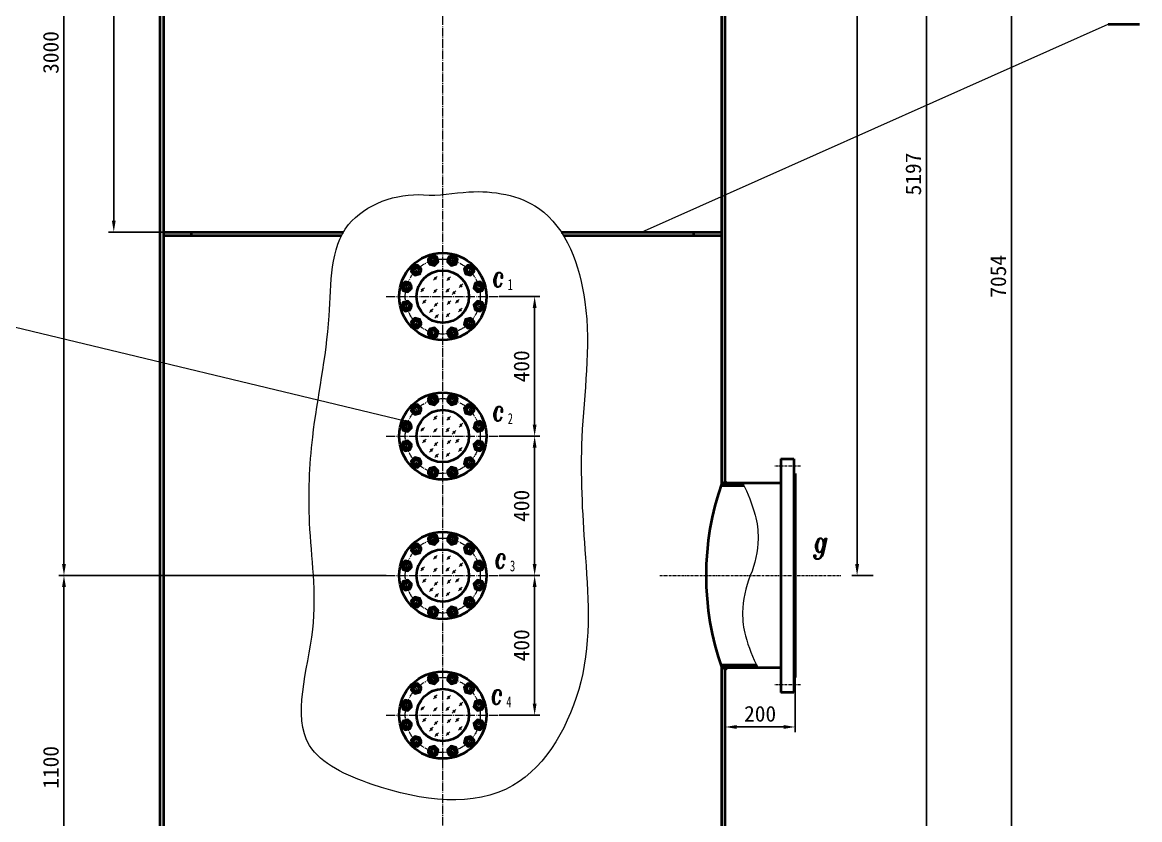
# Model space of a CAD drawing. Extents: x 588 to 17114, y -11774 to 841.
# Drawn here: x 10146 to 13350, y -5576 to -3290 of the extents above; entities that cross this region are included whole.
import ezdxf

# ---------------------------------------------------------------- set-up
doc = ezdxf.new("R2010")
doc.units = 0
doc.header["$LTSCALE"] = 10
doc.header["$PDMODE"] = 1
doc.linetypes.add('ZXX-L', pattern=[3.28, 2.5, -0.3, 0.18, -0.3])
doc.linetypes.add('ZXX-S', pattern=[1.27, 0.75, -0.2, 0.12, -0.2])
doc.layers.get('Defpoints').update_dxf_attribs({"linetype": 'CONTINUOUS'})
for name, color, linetype, lineweight in [('A 粗实线', 1, 'CONTINUOUS', 40), ('B 细实线', 7, 'CONTINUOUS', 18), ('C 文 字', 2, 'CONTINUOUS', 20), ('D 短中心线', 3, 'ZXX-S', 18), ('E 长中心线', 3, 'ZXX-L', 18), ('J 标注尺寸', 2, 'CONTINUOUS', 18)]:
    doc.layers.add(name, color=color, linetype=linetype, lineweight=lineweight)
doc.styles.add('ITALICT', font='ITALICT.shx', dxfattribs={"width": 0.7})
doc.styles.get("Standard").update_dxf_attribs({"font": 'SIMFANG.TTF'})
doc.styles.add('标题中文', font='SIMFANG.TTF', dxfattribs={"width": 0.7})
doc.dimstyles.new('通用标注4.0', dxfattribs={"dimscale": 15, "dimtxt": 3, "dimasz": 2.2, "dimexe": 1, "dimexo": 0, "dimgap": 1, "dimtad": 1, "dimdec": 0, "dimzin": 0, "dimdsep": 46, "dimtxsty": 'Standard', "dimcen": 0, "dimadec": 0, "dimazin": 0, "dimtfac": 0.375, "dimtdec": 0, "dimtmove": 2, "dimatfit": 3, "dimfxl": 0, "dimtzin": 0, "dimarcsym": 0})

# ---------------------------------------------------------------- blocks, each defined once
blk = doc.blocks.new('*D62')
at = {"layer": 'Defpoints', "color": 0}
for p in [(12539.5, -1493.4), (12539.9, -4876.3), (12585.5, -4876.3)]:
    blk.add_point(p, dxfattribs=at)
at = {"layer": 'J 标注尺寸', "color": 0, "lineweight": -2}
for p, q in [((12539.5, -1493.4), (12554.9, -1493.4)), ((12539.9, -1526.4), (12539.9, -4843.3)), ((12585.5, -4876.3), (12524.9, -4876.3))]:
    blk.add_line(p, q, dxfattribs=at)
at = {"layer": 'J 标注尺寸', "color": 0}
for points in [[(12534.4, -1526.4), (12545.4, -1526.4), (12539.9, -1493.4)], [(12534.4, -4843.3), (12545.4, -4843.3), (12539.9, -4876.3)]]:
    blk.add_solid(points, dxfattribs=at)
at = {"layer": 'J 标注尺寸', "color": 0, "insert": (12502.4, -3184.8), "char_height": 45, "attachment_point": 5, "rotation": 90}
blk.add_mtext('3383', dxfattribs=at)
blk = doc.blocks.new('*D63')
at = {"layer": 'Defpoints', "color": 0}
for p in [(11514, -4076.3), (11514, -4476.3), (11615.3, -4476.3)]:
    blk.add_point(p, dxfattribs=at)
at = {"layer": 'J 标注尺寸', "color": 0, "lineweight": -2}
for p, q in [((11514, -4076.3), (11630.3, -4076.3)), ((11615.3, -4109.3), (11615.3, -4443.3)), ((11514, -4476.3), (11630.3, -4476.3))]:
    blk.add_line(p, q, dxfattribs=at)
at = {"layer": 'J 标注尺寸', "color": 0}
for points in [[(11609.8, -4109.3), (11620.8, -4109.3), (11615.3, -4076.3)], [(11609.8, -4443.3), (11620.8, -4443.3), (11615.3, -4476.3)]]:
    blk.add_solid(points, dxfattribs=at)
at = {"layer": 'J 标注尺寸', "color": 0, "insert": (11577.8, -4276.3), "char_height": 45, "attachment_point": 5, "rotation": 90}
blk.add_mtext('400', dxfattribs=at)
blk = doc.blocks.new('*D64')
at = {"layer": 'Defpoints', "color": 0}
for p in [(11514, -4876.3), (11514, -5276.3), (11615.3, -5276.3)]:
    blk.add_point(p, dxfattribs=at)
at = {"layer": 'J 标注尺寸', "color": 0, "lineweight": -2}
for p, q in [((11514, -4876.3), (11630.3, -4876.3)), ((11615.3, -4909.3), (11615.3, -5243.3)), ((11514, -5276.3), (11630.3, -5276.3))]:
    blk.add_line(p, q, dxfattribs=at)
at = {"layer": 'J 标注尺寸', "color": 0}
for points in [[(11609.8, -4909.3), (11620.8, -4909.3), (11615.3, -4876.3)], [(11609.8, -5243.3), (11620.8, -5243.3), (11615.3, -5276.3)]]:
    blk.add_solid(points, dxfattribs=at)
at = {"layer": 'J 标注尺寸', "color": 0, "insert": (11577.8, -5076.3), "char_height": 45, "attachment_point": 5, "rotation": 90}
blk.add_mtext('400', dxfattribs=at)
blk = doc.blocks.new('*D65')
at = {"layer": 'Defpoints', "color": 0}
for p in [(11514, -4476.3), (11514, -4876.3), (11615.3, -4876.3)]:
    blk.add_point(p, dxfattribs=at)
at = {"layer": 'J 标注尺寸', "color": 0, "lineweight": -2}
for p, q in [((11514, -4476.3), (11630.3, -4476.3)), ((11615.3, -4509.3), (11615.3, -4843.3)), ((11514, -4876.3), (11630.3, -4876.3))]:
    blk.add_line(p, q, dxfattribs=at)
at = {"layer": 'J 标注尺寸', "color": 0}
for points in [[(11609.8, -4509.3), (11620.8, -4509.3), (11615.3, -4476.3)], [(11609.8, -4843.3), (11620.8, -4843.3), (11615.3, -4876.3)]]:
    blk.add_solid(points, dxfattribs=at)
at = {"layer": 'J 标注尺寸', "color": 0, "insert": (11577.8, -4676.3), "char_height": 45, "attachment_point": 5, "rotation": 90}
blk.add_mtext('400', dxfattribs=at)
blk = doc.blocks.new('*D71')
at = {"layer": 'C 文 字', "color": 0, "lineweight": -2}
for p, q in [((10410.1, -1876.3), (10250.8, -1876.3)), ((10265.8, -1909.3), (10265.8, -4843.3)), ((11189.6, -4876.3), (10250.8, -4876.3))]:
    blk.add_line(p, q, dxfattribs=at)
at = {"layer": 'C 文 字', "color": 0}
for points in [[(10260.3, -1909.3), (10271.3, -1909.3), (10265.8, -1876.3)], [(10260.3, -4843.3), (10271.3, -4843.3), (10265.8, -4876.3)]]:
    blk.add_solid(points, dxfattribs=at)
at = {"layer": 'Defpoints', "color": 0}
for p in [(10410.1, -1876.3), (10265.8, -4876.3), (11189.6, -4876.3)]:
    blk.add_point(p, dxfattribs=at)
at = {"layer": 'C 文 字', "color": 0, "insert": (10228.3, -3376.3), "char_height": 45, "attachment_point": 5, "rotation": 90}
blk.add_mtext('3000', dxfattribs=at)
blk = doc.blocks.new('*D72')
at = {"layer": 'C 文 字', "color": 0, "lineweight": -2}
for p, q in [((10410.1, -4876.3), (10250.8, -4876.3)), ((10265.8, -4909.3), (10265.8, -5943.3)), ((10371.8, -5976.3), (10250.8, -5976.3))]:
    blk.add_line(p, q, dxfattribs=at)
at = {"layer": 'C 文 字', "color": 0}
for points in [[(10260.3, -4909.3), (10271.3, -4909.3), (10265.8, -4876.3)], [(10260.3, -5943.3), (10271.3, -5943.3), (10265.8, -5976.3)]]:
    blk.add_solid(points, dxfattribs=at)
at = {"layer": 'Defpoints', "color": 0}
for p in [(10410.1, -4876.3), (10265.8, -5976.3), (10371.8, -5976.3)]:
    blk.add_point(p, dxfattribs=at)
at = {"layer": 'C 文 字', "color": 0, "insert": (10228.3, -5426.3), "char_height": 45, "attachment_point": 5, "rotation": 90}
blk.add_mtext('1100', dxfattribs=at)
blk = doc.blocks.new('*D75')
at = {"layer": 'C 文 字', "color": 0, "lineweight": -2}
for p, q in [((12554.9, -1126.3), (12753.7, -1126.3)), ((12738.7, -6290.4), (12738.7, -1159.3)), ((12161.8, -6323.4), (12753.7, -6323.4))]:
    blk.add_line(p, q, dxfattribs=at)
at = {"layer": 'C 文 字', "color": 0}
for points in [[(12733.2, -1159.3), (12744.2, -1159.3), (12738.7, -1126.3)], [(12733.2, -6290.4), (12744.2, -6290.4), (12738.7, -6323.4)]]:
    blk.add_solid(points, dxfattribs=at)
at = {"layer": 'Defpoints', "color": 0}
for p in [(12554.9, -1126.3), (12738.7, -1126.3), (12161.8, -6323.4)]:
    blk.add_point(p, dxfattribs=at)
at = {"layer": 'C 文 字', "color": 0, "insert": (12701.2, -3724.8), "char_height": 45, "attachment_point": 5, "rotation": 90}
blk.add_mtext('5197', dxfattribs=at)
blk = doc.blocks.new('*D77')
at = {"layer": 'C 文 字', "color": 0, "lineweight": -2}
for p, q in [((11634.3, -491.3), (12997.3, -491.3)), ((12982.3, -7512.1), (12982.3, -524.3)), ((11854.7, -7545.1), (12997.3, -7545.1))]:
    blk.add_line(p, q, dxfattribs=at)
at = {"layer": 'C 文 字', "color": 0}
for points in [[(12976.8, -524.3), (12987.8, -524.3), (12982.3, -491.3)], [(12976.8, -7512.1), (12987.8, -7512.1), (12982.3, -7545.1)]]:
    blk.add_solid(points, dxfattribs=at)
at = {"layer": 'Defpoints', "color": 0}
for p in [(11634.3, -491.3), (12982.3, -491.3), (11854.7, -7545.1)]:
    blk.add_point(p, dxfattribs=at)
at = {"layer": 'C 文 字', "color": 0, "insert": (12944.8, -4018.2), "char_height": 45, "attachment_point": 5, "rotation": 90}
blk.add_mtext('7054', dxfattribs=at)
blk = doc.blocks.new('*D78')
at = {"layer": 'C 文 字', "color": 0, "lineweight": -2}
for p, q in [((12361.9, -5168.8), (12361.9, -5325.5)), ((12161.8, -5296.5), (12161.8, -5325.5)), ((12328.9, -5310.5), (12194.8, -5310.5))]:
    blk.add_line(p, q, dxfattribs=at)
at = {"layer": 'C 文 字', "color": 0}
for points in [[(12194.8, -5305), (12194.8, -5316), (12161.8, -5310.5)], [(12328.9, -5305), (12328.9, -5316), (12361.9, -5310.5)]]:
    blk.add_solid(points, dxfattribs=at)
at = {"layer": 'Defpoints', "color": 0}
for p in [(12361.9, -5168.8), (12161.8, -5296.5), (12161.8, -5310.5)]:
    blk.add_point(p, dxfattribs=at)
at = {"layer": 'C 文 字', "color": 0, "insert": (12261.8, -5273), "char_height": 45, "attachment_point": 5}
blk.add_mtext('200', dxfattribs=at)
blk = doc.blocks.new('*D85')
at = {"layer": 'C 文 字', "color": 0, "lineweight": -2}
for p, q in [((10401.3, -1876.3), (10423.6, -1876.3)), ((10408.6, -3858.3), (10408.6, -1909.3)), ((10551.8, -3891.3), (10393.6, -3891.3))]:
    blk.add_line(p, q, dxfattribs=at)
at = {"layer": 'C 文 字', "color": 0}
for points in [[(10403.1, -1909.3), (10414.1, -1909.3), (10408.6, -1876.3)], [(10403.1, -3858.3), (10414.1, -3858.3), (10408.6, -3891.3)]]:
    blk.add_solid(points, dxfattribs=at)
at = {"layer": 'Defpoints', "color": 0}
for p in [(10401.3, -1876.3), (10408.6, -1876.3), (10551.8, -3891.3)]:
    blk.add_point(p, dxfattribs=at)
at = {"layer": 'C 文 字', "color": 0, "insert": (10371.1, -2883.8), "char_height": 45, "attachment_point": 5, "rotation": 90}
blk.add_mtext('2015', dxfattribs=at)

msp = doc.modelspace()

# ---------------------------------------------------------------- linework, layer by layer
at = {"layer": 'A 粗实线'}
for p, q in [((10541.8, -6323.4), (10541.8, -1086.3)), ((10551.8, -6323.4), (10551.8, -1086.3)), ((12151.8, -4611.4), (12151.8, -1756.3)), ((12161.8, -4611.3), (12161.8, -1756.3)), ((13259.7, -3295.2), (13350, -3295.2)), ((10551.8, -3891.3), (11067.3, -3891.3)), ((10551.8, -3901.3), (11061.8, -3901.3)), ((10631.8, -3901.3), (10631.8, -3891.3)), ((11691.6, -3891.3), (12151.8, -3891.3)), ((11697.9, -3901.3), (12151.8, -3901.3)), ((12071.8, -3901.3), (12071.8, -3891.3)), ((12320.9, -4541.3), (12320.9, -5211.3)), ((12320.9, -4541.3), (12358.9, -4541.3)), ((12358.9, -4541.3), (12358.9, -5211.3)), ((12320.9, -4611.3), (12151.9, -4611.3)), ((12358.9, -4583.8), (12361.9, -4583.8)), ((12361.9, -4583.8), (12361.9, -5168.8)), ((12361.9, -4611.3), (12361.9, -5141.3)), ((12215.6, -4619.3), (12149.1, -4619.3)), ((12251.7, -5133.3), (12149.1, -5133.3)), ((12151.8, -6323.4), (12151.8, -5141.1)), ((12320.9, -5141.3), (12151.9, -5141.3)), ((12161.8, -6323.4), (12161.8, -5141.3)), ((12358.9, -5168.8), (12361.9, -5168.8)), ((12361.9, -5168.8), (12361.9, -5168.8)), ((12358.9, -5211.3), (12320.9, -5211.3))]:
    msp.add_line(p, q, dxfattribs=at)
for points in [[(11320.1, -3958), (11309.6, -3968.6), (11313.4, -3983), (11327.8, -3986.9), (11338.4, -3976.3), (11334.5, -3961.9)], [(11383.5, -3958), (11369.1, -3961.9), (11365.2, -3976.3), (11375.8, -3986.9), (11390.2, -3983), (11394.1, -3968.6)], [(11265.2, -3989.7), (11261.4, -4004.1), (11271.9, -4014.7), (11286.3, -4010.8), (11290.2, -3996.4), (11279.7, -3985.8)], [(11438.4, -3989.7), (11424, -3985.8), (11413.4, -3996.4), (11417.3, -4010.8), (11431.7, -4014.7), (11442.2, -4004.1)], [(11233.6, -4044.6), (11237.4, -4059), (11251.8, -4062.9), (11262.4, -4052.3), (11258.5, -4037.9), (11244.1, -4034)], [(11470.1, -4044.6), (11459.5, -4034), (11445.1, -4037.9), (11441.2, -4052.3), (11451.8, -4062.9), (11466.2, -4059)], [(11233.6, -4108), (11244.1, -4118.5), (11258.5, -4114.7), (11262.4, -4100.2), (11251.8, -4089.7), (11237.4, -4093.5)], [(11470.1, -4108), (11466.2, -4093.5), (11451.8, -4089.7), (11441.2, -4100.2), (11445.1, -4114.7), (11459.5, -4118.5)], [(11265.2, -4162.8), (11279.7, -4166.7), (11290.2, -4156.2), (11286.3, -4141.7), (11271.9, -4137.9), (11261.4, -4148.4)], [(11438.4, -4162.8), (11442.2, -4148.4), (11431.7, -4137.9), (11417.3, -4141.7), (11413.4, -4156.2), (11424, -4166.7)], [(11320.1, -4194.5), (11334.5, -4190.7), (11338.4, -4176.3), (11327.8, -4165.7), (11313.4, -4169.6), (11309.6, -4184)], [(11383.5, -4194.5), (11394.1, -4184), (11390.2, -4169.6), (11375.8, -4165.7), (11365.2, -4176.3), (11369.1, -4190.7)], [(11265.2, -4389.7), (11261.4, -4404.1), (11271.9, -4414.7), (11286.3, -4410.8), (11290.2, -4396.4), (11279.7, -4385.8)], [(11320.1, -4358), (11309.6, -4368.6), (11313.4, -4383), (11327.8, -4386.9), (11338.4, -4376.3), (11334.5, -4361.9)], [(11383.5, -4358), (11369.1, -4361.9), (11365.2, -4376.3), (11375.8, -4386.9), (11390.2, -4383), (11394.1, -4368.6)], [(11438.4, -4389.7), (11424, -4385.8), (11413.4, -4396.4), (11417.3, -4410.8), (11431.7, -4414.7), (11442.2, -4404.1)], [(11233.6, -4444.6), (11237.4, -4459), (11251.8, -4462.9), (11262.4, -4452.3), (11258.5, -4437.9), (11244.1, -4434)], [(11470.1, -4444.6), (11459.5, -4434), (11445.1, -4437.9), (11441.2, -4452.3), (11451.8, -4462.9), (11466.2, -4459)], [(11233.6, -4508), (11244.1, -4518.5), (11258.5, -4514.7), (11262.4, -4500.2), (11251.8, -4489.7), (11237.4, -4493.5)], [(11470.1, -4508), (11466.2, -4493.5), (11451.8, -4489.7), (11441.2, -4500.2), (11445.1, -4514.7), (11459.5, -4518.5)], [(11265.2, -4562.8), (11279.7, -4566.7), (11290.2, -4556.2), (11286.3, -4541.7), (11271.9, -4537.9), (11261.4, -4548.4)], [(11438.4, -4562.8), (11442.2, -4548.4), (11431.7, -4537.9), (11417.3, -4541.7), (11413.4, -4556.2), (11424, -4566.7)], [(11320.1, -4594.5), (11334.5, -4590.7), (11338.4, -4576.3), (11327.8, -4565.7), (11313.4, -4569.6), (11309.6, -4584)], [(11383.5, -4594.5), (11394.1, -4584), (11390.2, -4569.6), (11375.8, -4565.7), (11365.2, -4576.3), (11369.1, -4590.7)], [(11320.1, -4758), (11309.6, -4768.6), (11313.4, -4783), (11327.8, -4786.9), (11338.4, -4776.3), (11334.5, -4761.9)], [(11383.5, -4758), (11369.1, -4761.9), (11365.2, -4776.3), (11375.8, -4786.9), (11390.2, -4783), (11394.1, -4768.6)], [(11265.2, -4789.7), (11261.4, -4804.1), (11271.9, -4814.7), (11286.3, -4810.8), (11290.2, -4796.4), (11279.7, -4785.8)], [(11438.4, -4789.7), (11424, -4785.8), (11413.4, -4796.4), (11417.3, -4810.8), (11431.7, -4814.7), (11442.2, -4804.1)], [(11233.6, -4844.6), (11237.4, -4859), (11251.8, -4862.9), (11262.4, -4852.3), (11258.5, -4837.9), (11244.1, -4834)], [(11470.1, -4844.6), (11459.5, -4834), (11445.1, -4837.9), (11441.2, -4852.3), (11451.8, -4862.9), (11466.2, -4859)], [(11233.6, -4908), (11244.1, -4918.5), (11258.5, -4914.7), (11262.4, -4900.2), (11251.8, -4889.7), (11237.4, -4893.5)], [(11470.1, -4908), (11466.2, -4893.5), (11451.8, -4889.7), (11441.2, -4900.2), (11445.1, -4914.7), (11459.5, -4918.5)], [(11265.2, -4962.8), (11279.7, -4966.7), (11290.2, -4956.2), (11286.3, -4941.7), (11271.9, -4937.9), (11261.4, -4948.4)], [(11438.4, -4962.8), (11442.2, -4948.4), (11431.7, -4937.9), (11417.3, -4941.7), (11413.4, -4956.2), (11424, -4966.7)], [(11320.1, -4994.5), (11334.5, -4990.7), (11338.4, -4976.3), (11327.8, -4965.7), (11313.4, -4969.6), (11309.6, -4984)], [(11383.5, -4994.5), (11394.1, -4984), (11390.2, -4969.6), (11375.8, -4965.7), (11365.2, -4976.3), (11369.1, -4990.7)], [(11265.2, -5189.7), (11261.4, -5204.1), (11271.9, -5214.7), (11286.3, -5210.8), (11290.2, -5196.4), (11279.7, -5185.8)], [(11320.1, -5158), (11309.6, -5168.6), (11313.4, -5183), (11327.8, -5186.9), (11338.4, -5176.3), (11334.5, -5161.9)], [(11383.5, -5158), (11369.1, -5161.9), (11365.2, -5176.3), (11375.8, -5186.9), (11390.2, -5183), (11394.1, -5168.6)], [(11438.4, -5189.7), (11424, -5185.8), (11413.4, -5196.4), (11417.3, -5210.8), (11431.7, -5214.7), (11442.2, -5204.1)], [(11233.6, -5244.6), (11237.4, -5259), (11251.8, -5262.9), (11262.4, -5252.3), (11258.5, -5237.9), (11244.1, -5234)], [(11470.1, -5244.6), (11459.5, -5234), (11445.1, -5237.9), (11441.2, -5252.3), (11451.8, -5262.9), (11466.2, -5259)], [(11233.6, -5308), (11244.1, -5318.5), (11258.5, -5314.7), (11262.4, -5300.2), (11251.8, -5289.7), (11237.4, -5293.5)], [(11470.1, -5308), (11466.2, -5293.5), (11451.8, -5289.7), (11441.2, -5300.2), (11445.1, -5314.7), (11459.5, -5318.5)], [(11265.2, -5362.8), (11279.7, -5366.7), (11290.2, -5356.2), (11286.3, -5341.7), (11271.9, -5337.9), (11261.4, -5348.4)], [(11438.4, -5362.8), (11442.2, -5348.4), (11431.7, -5337.9), (11417.3, -5341.7), (11413.4, -5356.2), (11424, -5366.7)], [(11320.1, -5394.5), (11334.5, -5390.7), (11338.4, -5376.3), (11327.8, -5365.7), (11313.4, -5369.6), (11309.6, -5384)], [(11383.5, -5394.5), (11394.1, -5384), (11390.2, -5369.6), (11375.8, -5365.7), (11365.2, -5376.3), (11369.1, -5390.7)]]:
    msp.add_lwpolyline(points, close=True, dxfattribs=at)
for centre, radius in [((11351.8, -4076.3), 125), ((11324, -3972.4), 12.9), ((11324, -3972.4), 7.39), ((11379.6, -3972.4), 12.9), ((11379.6, -3972.4), 7.39), ((11275.8, -4000.3), 12.9), ((11275.8, -4000.3), 7.39), ((11351.8, -4076.3), 75), ((11427.8, -4000.3), 12.9), ((11427.8, -4000.3), 7.39), ((11248, -4048.5), 12.9), ((11455.6, -4048.5), 12.9), ((11248, -4048.5), 7.39), ((11455.6, -4048.5), 7.39), ((11248, -4104.1), 12.9), ((11248, -4104.1), 7.39), ((11455.6, -4104.1), 12.9), ((11455.6, -4104.1), 7.39), ((11275.8, -4152.3), 12.9), ((11275.8, -4152.3), 7.39), ((11427.8, -4152.3), 12.9), ((11427.8, -4152.3), 7.39), ((11324, -4180.1), 12.9), ((11324, -4180.1), 7.39), ((11379.6, -4180.1), 12.9), ((11379.6, -4180.1), 7.39), ((11351.8, -4476.3), 125), ((11275.8, -4400.3), 12.9), ((11324, -4372.4), 12.9), ((11324, -4372.4), 7.39), ((11379.6, -4372.4), 12.9), ((11379.6, -4372.4), 7.39), ((11427.8, -4400.3), 12.9), ((11275.8, -4400.3), 7.39), ((11351.8, -4476.3), 75), ((11427.8, -4400.3), 7.39), ((11248, -4448.5), 12.9), ((11248, -4448.5), 7.39), ((11455.6, -4448.5), 12.9), ((11455.6, -4448.5), 7.39), ((11248, -4504.1), 12.9), ((11248, -4504.1), 7.39), ((11455.6, -4504.1), 12.9), ((11455.6, -4504.1), 7.39), ((11275.8, -4552.3), 12.9), ((11275.8, -4552.3), 7.39), ((11427.8, -4552.3), 12.9), ((11427.8, -4552.3), 7.39), ((11324, -4580.1), 12.9), ((11324, -4580.1), 7.39), ((11379.6, -4580.1), 12.9), ((11379.6, -4580.1), 7.39), ((11351.8, -4876.3), 125), ((11324, -4772.4), 12.9), ((11324, -4772.4), 7.39), ((11379.6, -4772.4), 12.9), ((11379.6, -4772.4), 7.39), ((11275.8, -4800.3), 12.9), ((11275.8, -4800.3), 7.39), ((11351.8, -4876.3), 75), ((11427.8, -4800.3), 12.9), ((11427.8, -4800.3), 7.39), ((11248, -4848.5), 12.9), ((11455.6, -4848.5), 12.9), ((11248, -4848.5), 7.39), ((11455.6, -4848.5), 7.39), ((11248, -4904.1), 12.9), ((11248, -4904.1), 7.39), ((11455.6, -4904.1), 12.9), ((11455.6, -4904.1), 7.39), ((11275.8, -4952.3), 12.9), ((11275.8, -4952.3), 7.39), ((11427.8, -4952.3), 12.9), ((11427.8, -4952.3), 7.39), ((11324, -4980.1), 12.9), ((11324, -4980.1), 7.39), ((11379.6, -4980.1), 12.9), ((11379.6, -4980.1), 7.39), ((11351.8, -5276.3), 125), ((11275.8, -5200.3), 12.9), ((11324, -5172.4), 12.9), ((11324, -5172.4), 7.39), ((11379.6, -5172.4), 12.9), ((11379.6, -5172.4), 7.39), ((11427.8, -5200.3), 12.9), ((11275.8, -5200.3), 7.39), ((11351.8, -5276.3), 75), ((11427.8, -5200.3), 7.39), ((11248, -5248.5), 12.9), ((11248, -5248.5), 7.39), ((11455.6, -5248.5), 12.9), ((11455.6, -5248.5), 7.39), ((11248, -5304.1), 12.9), ((11248, -5304.1), 7.39), ((11455.6, -5304.1), 12.9), ((11455.6, -5304.1), 7.39), ((11275.8, -5352.3), 12.9), ((11275.8, -5352.3), 7.39), ((11427.8, -5352.3), 12.9), ((11427.8, -5352.3), 7.39), ((11324, -5380.1), 12.9), ((11324, -5380.1), 7.39), ((11379.6, -5380.1), 12.9), ((11379.6, -5380.1), 7.39)]:
    msp.add_circle(centre, radius, dxfattribs=at)
msp.add_arc((12906.7, -4876.3), 800, 160.6553, 199.3447, dxfattribs=at)
for points in [[(12151.9, -4611.3), (12161.9, -4601.3), (12171.9, -4611.3)], [(12151.9, -5141.3), (12161.9, -5151.3), (12171.9, -5141.3)]]:
    msp.add_solid(points, dxfattribs=at)
at = {"layer": 'B 细实线'}
for p, q in [((11921.7, -3891.3), (13259.7, -3295.2)), ((11325.5, -4029.4), (11336.1, -4018.7)), ((11327.3, -4024.2), (11331.3, -4020.6)), ((11330.9, -4027.4), (11333.9, -4024.7)), ((11363.4, -4030.6), (11374, -4019.9)), ((11365.2, -4025.4), (11369.1, -4021.8)), ((11368.7, -4028.6), (11371.7, -4025.9)), ((11288.5, -4062.3), (11299.1, -4051.6)), ((11290.3, -4057.1), (11294.3, -4053.5)), ((11293.9, -4060.3), (11296.9, -4057.5)), ((11325.1, -4065.3), (11335.7, -4054.7)), ((11326.9, -4060.2), (11330.8, -4056.5)), ((11330.4, -4063.4), (11333.4, -4060.6)), ((11360.4, -4063.7), (11371, -4053.1)), ((11362.2, -4058.6), (11366.2, -4054.9)), ((11365.8, -4061.8), (11368.8, -4059)), ((11378.7, -4070.7), (11389.4, -4060)), ((11380.6, -4065.5), (11384.5, -4061.9)), ((11384.1, -4068.7), (11387.1, -4066)), ((11398.7, -4050.3), (11409.3, -4039.7)), ((11400.5, -4045.1), (11404.5, -4041.5)), ((11404.1, -4048.3), (11407.1, -4045.6)), ((11244.1, -4434), (9796.1, -4085.7)), ((11293.7, -4096), (11304.4, -4085.4)), ((11295.5, -4090.8), (11299.5, -4087.2)), ((11299.1, -4094), (11302.1, -4091.3)), ((11326.9, -4104.7), (11337.5, -4094.1)), ((11328.7, -4099.5), (11332.6, -4095.9)), ((11332.2, -4102.7), (11335.2, -4100)), ((11364.3, -4098.6), (11374.9, -4088)), ((11366.1, -4093.4), (11370, -4089.8)), ((11369.6, -4096.6), (11372.6, -4093.9)), ((11388.5, -4095.4), (11399.1, -4084.8)), ((11390.3, -4090.3), (11394.3, -4086.6)), ((11393.9, -4093.5), (11396.9, -4090.7)), ((11313.8, -4122.1), (11324.4, -4111.5)), ((11315.6, -4117), (11319.5, -4113.3)), ((11319.1, -4120.2), (11322.2, -4117.4)), ((11329.5, -4138.2), (11340.1, -4127.6)), ((11331.3, -4133.1), (11335.2, -4129.4)), ((11361.3, -4134.8), (11371.9, -4124.2)), ((11363.1, -4129.6), (11367.1, -4126)), ((11366.7, -4132.9), (11369.7, -4130.1)), ((11397.2, -4120.1), (11407.8, -4109.5)), ((11399, -4115), (11403, -4111.3)), ((11402.6, -4118.2), (11405.6, -4115.4)), ((11334.8, -4136.3), (11337.8, -4133.5)), ((11325.5, -4429.4), (11336.1, -4418.7)), ((11327.3, -4424.2), (11331.3, -4420.6)), ((11363.4, -4430.6), (11374, -4419.9)), ((11288.5, -4462.3), (11299.1, -4451.6)), ((11330.9, -4427.4), (11333.9, -4424.7)), ((11365.2, -4425.4), (11369.1, -4421.8)), ((11368.7, -4428.6), (11371.7, -4425.9)), ((11398.7, -4450.3), (11409.3, -4439.7)), ((11400.5, -4445.1), (11404.5, -4441.5)), ((11404.1, -4448.3), (11407.1, -4445.6)), ((11290.3, -4457.1), (11294.3, -4453.5)), ((11293.9, -4460.3), (11296.9, -4457.5)), ((11325.1, -4465.3), (11335.7, -4454.7)), ((11326.9, -4460.2), (11330.8, -4456.5)), ((11330.4, -4463.4), (11333.4, -4460.6)), ((11360.4, -4463.7), (11371, -4453.1)), ((11362.2, -4458.6), (11366.2, -4454.9)), ((11365.8, -4461.8), (11368.8, -4459)), ((11378.7, -4470.7), (11389.4, -4460)), ((11380.6, -4465.5), (11384.5, -4461.9)), ((11384.1, -4468.7), (11387.1, -4466)), ((11388.5, -4495.4), (11399.1, -4484.8)), ((11293.7, -4496), (11304.4, -4485.4)), ((11295.5, -4490.8), (11299.5, -4487.2)), ((11299.1, -4494), (11302.1, -4491.3)), ((11313.8, -4522.1), (11324.4, -4511.5)), ((11315.6, -4517), (11319.5, -4513.3)), ((11326.9, -4504.7), (11337.5, -4494.1)), ((11328.7, -4499.5), (11332.6, -4495.9)), ((11332.2, -4502.7), (11335.2, -4500)), ((11364.3, -4498.6), (11374.9, -4488)), ((11366.1, -4493.4), (11370, -4489.8)), ((11369.6, -4496.6), (11372.6, -4493.9)), ((11390.3, -4490.3), (11394.3, -4486.6)), ((11393.9, -4493.5), (11396.9, -4490.7)), ((11397.2, -4520.1), (11407.8, -4509.5)), ((11399, -4515), (11403, -4511.3)), ((11402.6, -4518.2), (11405.6, -4515.4)), ((11319.1, -4520.2), (11322.2, -4517.4)), ((11329.5, -4538.2), (11340.1, -4527.6)), ((11331.3, -4533.1), (11335.2, -4529.4)), ((11334.8, -4536.3), (11337.8, -4533.5)), ((11361.3, -4534.8), (11371.9, -4524.2)), ((11363.1, -4529.6), (11367.1, -4526)), ((11366.7, -4532.9), (11369.7, -4530.1)), ((11325.5, -4829.4), (11336.1, -4818.7)), ((11327.3, -4824.2), (11331.3, -4820.6)), ((11330.9, -4827.4), (11333.9, -4824.7)), ((11363.4, -4830.6), (11374, -4819.9)), ((11365.2, -4825.4), (11369.1, -4821.8)), ((11368.7, -4828.6), (11371.7, -4825.9)), ((11288.5, -4862.3), (11299.1, -4851.6)), ((11290.3, -4857.1), (11294.3, -4853.5)), ((11293.9, -4860.3), (11296.9, -4857.5)), ((11325.1, -4865.3), (11335.7, -4854.7)), ((11326.9, -4860.2), (11330.8, -4856.5)), ((11330.4, -4863.4), (11333.4, -4860.6)), ((11360.4, -4863.7), (11371, -4853.1)), ((11362.2, -4858.6), (11366.2, -4854.9)), ((11365.8, -4861.8), (11368.8, -4859)), ((11378.7, -4870.7), (11389.4, -4860)), ((11380.6, -4865.5), (11384.5, -4861.9)), ((11384.1, -4868.7), (11387.1, -4866)), ((11398.7, -4850.3), (11409.3, -4839.7)), ((11400.5, -4845.1), (11404.5, -4841.5)), ((11404.1, -4848.3), (11407.1, -4845.6)), ((11293.7, -4896), (11304.4, -4885.4)), ((11295.5, -4890.8), (11299.5, -4887.2)), ((11299.1, -4894), (11302.1, -4891.3)), ((11326.9, -4904.7), (11337.5, -4894.1)), ((11328.7, -4899.5), (11332.6, -4895.9)), ((11332.2, -4902.7), (11335.2, -4900)), ((11364.3, -4898.6), (11374.9, -4888)), ((11366.1, -4893.4), (11370, -4889.8)), ((11369.6, -4896.6), (11372.6, -4893.9)), ((11388.5, -4895.4), (11399.1, -4884.8)), ((11390.3, -4890.3), (11394.3, -4886.6)), ((11393.9, -4893.5), (11396.9, -4890.7)), ((11313.8, -4922.1), (11324.4, -4911.5)), ((11315.6, -4917), (11319.5, -4913.3)), ((11319.1, -4920.2), (11322.2, -4917.4)), ((11329.5, -4938.2), (11340.1, -4927.6)), ((11331.3, -4933.1), (11335.2, -4929.4)), ((11334.8, -4936.3), (11337.8, -4933.5)), ((11361.3, -4934.8), (11371.9, -4924.2)), ((11363.1, -4929.6), (11367.1, -4926)), ((11366.7, -4932.9), (11369.7, -4930.1)), ((11397.2, -4920.1), (11407.8, -4909.5)), ((11399, -4915), (11403, -4911.3)), ((11402.6, -4918.2), (11405.6, -4915.4)), ((11325.5, -5229.4), (11336.1, -5218.7)), ((11327.3, -5224.2), (11331.3, -5220.6)), ((11363.4, -5230.6), (11374, -5219.9)), ((11365.2, -5225.4), (11369.1, -5221.8)), ((11288.5, -5262.3), (11299.1, -5251.6)), ((11290.3, -5257.1), (11294.3, -5253.5)), ((11330.9, -5227.4), (11333.9, -5224.7)), ((11360.4, -5263.7), (11371, -5253.1)), ((11368.7, -5228.6), (11371.7, -5225.9)), ((11398.7, -5250.3), (11409.3, -5239.7)), ((11400.5, -5245.1), (11404.5, -5241.5)), ((11404.1, -5248.3), (11407.1, -5245.6)), ((11293.7, -5296), (11304.4, -5285.4)), ((11293.9, -5260.3), (11296.9, -5257.5)), ((11325.1, -5265.3), (11335.7, -5254.7)), ((11326.9, -5260.2), (11330.8, -5256.5)), ((11330.4, -5263.4), (11333.4, -5260.6)), ((11362.2, -5258.6), (11366.2, -5254.9)), ((11365.8, -5261.8), (11368.8, -5259)), ((11378.7, -5270.7), (11389.4, -5260)), ((11380.6, -5265.5), (11384.5, -5261.9)), ((11384.1, -5268.7), (11387.1, -5266)), ((11388.5, -5295.4), (11399.1, -5284.8)), ((11295.5, -5290.8), (11299.5, -5287.2)), ((11299.1, -5294), (11302.1, -5291.3)), ((11313.8, -5322.1), (11324.4, -5311.5)), ((11315.6, -5317), (11319.5, -5313.3)), ((11319.1, -5320.2), (11322.2, -5317.4)), ((11326.9, -5304.7), (11337.5, -5294.1)), ((11328.7, -5299.5), (11332.6, -5295.9)), ((11332.2, -5302.7), (11335.2, -5300)), ((11364.3, -5298.6), (11374.9, -5288)), ((11366.1, -5293.4), (11370, -5289.8)), ((11369.6, -5296.6), (11372.6, -5293.9)), ((11390.3, -5290.3), (11394.3, -5286.6)), ((11393.9, -5293.5), (11396.9, -5290.7)), ((11397.2, -5320.1), (11407.8, -5309.5)), ((11399, -5315), (11403, -5311.3)), ((11402.6, -5318.2), (11405.6, -5315.4)), ((11329.5, -5338.2), (11340.1, -5327.6)), ((11331.3, -5333.1), (11335.2, -5329.4)), ((11334.8, -5336.3), (11337.8, -5333.5)), ((11361.3, -5334.8), (11371.9, -5324.2)), ((11363.1, -5329.6), (11367.1, -5326)), ((11366.7, -5332.9), (11369.7, -5330.1))]:
    msp.add_line(p, q, dxfattribs=at)
msp.add_lwpolyline([(12211.6, -4611.3, -0.051394), (12247.5, -4702.9, -0.074756), (12255.8, -4770.3, -0.089173), (12233.7, -4876.3, 0.089173), (12211.6, -4982.3, 0.074756), (12219.8, -5049.6, 0.051394), (12255.8, -5141.3)], format="xyb", dxfattribs=at)
for centre, start, end in [((11324, -3972.4), 12.8676, 285), ((11379.6, -3972.4), 342.8676, 255), ((11275.8, -4000.3), 42.8676, 315), ((11427.8, -4000.3), 312.8676, 225), ((11248, -4048.5), 72.8676, 345), ((11455.6, -4048.5), 282.8676, 195), ((11248, -4104.1), 102.8676, 15), ((11455.6, -4104.1), 252.8676, 165), ((11275.8, -4152.3), 132.8676, 45), ((11427.8, -4152.3), 222.8676, 135), ((11324, -4180.1), 162.8676, 75), ((11379.6, -4180.1), 192.8676, 105), ((11324, -4372.4), 12.8676, 285), ((11379.6, -4372.4), 342.8676, 255), ((11275.8, -4400.3), 42.8676, 315), ((11427.8, -4400.3), 312.8676, 225), ((11248, -4448.5), 72.8676, 345), ((11455.6, -4448.5), 282.8676, 195), ((11248, -4504.1), 102.8676, 15), ((11455.6, -4504.1), 252.8676, 165), ((11275.8, -4552.3), 132.8676, 45), ((11427.8, -4552.3), 222.8676, 135), ((11324, -4580.1), 162.8676, 75), ((11379.6, -4580.1), 192.8676, 105), ((11324, -4772.4), 12.8676, 285), ((11379.6, -4772.4), 342.8676, 255), ((11275.8, -4800.3), 42.8676, 315), ((11427.8, -4800.3), 312.8676, 225), ((11248, -4848.5), 72.8676, 345), ((11455.6, -4848.5), 282.8676, 195), ((11248, -4904.1), 102.8676, 15), ((11455.6, -4904.1), 252.8676, 165), ((11275.8, -4952.3), 132.8676, 45), ((11427.8, -4952.3), 222.8676, 135), ((11324, -4980.1), 162.8676, 75), ((11379.6, -4980.1), 192.8676, 105), ((11324, -5172.4), 12.8676, 285), ((11379.6, -5172.4), 342.8676, 255), ((11275.8, -5200.3), 42.8676, 315), ((11427.8, -5200.3), 312.8676, 225), ((11248, -5248.5), 72.8676, 345), ((11455.6, -5248.5), 282.8676, 195), ((11248, -5304.1), 102.8676, 15), ((11455.6, -5304.1), 252.8676, 165), ((11275.8, -5352.3), 132.8676, 45), ((11427.8, -5352.3), 222.8676, 135), ((11324, -5380.1), 162.8676, 75), ((11379.6, -5380.1), 192.8676, 105)]:
    msp.add_arc(centre, 8, start, end, dxfattribs=at)
at = {"layer": 'B 细实线', "start_tangent": (-0.996594, 0.082463), "end_tangent": (-0.996594, 0.082463)}
msp.add_spline([(11297, -3784.6), (11082, -3870), (11026, -4131.9), (10978.9, -4479.2), (10970, -4724.9), (10978.9, -5030.9), (10970, -5363.5), (11149.7, -5475.3), (11553.2, -5478.3), (11747.6, -5181), (11759.4, -4801.4), (11750.5, -4480.6), (11759.3, -4091), (11626.8, -3823.2), (11426.5, -3776.1), (11297, -3784.6)], degree=3, dxfattribs=at)
at = {"layer": 'D 短中心线'}
for p, q in [((11319.2, -3955), (11329, -3990.4)), ((11384.2, -3955), (11375, -3990.5)), ((11262.9, -3987.6), (11289.1, -4013.3)), ((11440.5, -3987.4), (11414.8, -4013.6)), ((11230.5, -4043.9), (11266, -4053.1)), ((11473, -4043.6), (11437.7, -4053.5)), ((11230.6, -4108.9), (11265.9, -4099.1)), ((11473.1, -4108.6), (11437.6, -4099.5)), ((11263.1, -4165.2), (11288.8, -4139)), ((11319.4, -4197.6), (11328.6, -4162.1)), ((11384.4, -4197.5), (11374.6, -4162.2)), ((11440.7, -4165), (11414.5, -4139.3)), ((11319.2, -4355), (11329, -4390.4)), ((11384.2, -4355), (11375, -4390.5)), ((11262.9, -4387.6), (11289.1, -4413.3)), ((11440.5, -4387.4), (11414.8, -4413.6)), ((11230.5, -4443.9), (11266, -4453.1)), ((11473, -4443.6), (11437.7, -4453.5)), ((11230.6, -4508.9), (11265.9, -4499.1)), ((11473.1, -4508.6), (11437.6, -4499.5)), ((11263.1, -4565.2), (11288.8, -4539)), ((11440.7, -4565), (11414.5, -4539.3)), ((11319.4, -4597.6), (11328.6, -4562.1)), ((11384.4, -4597.5), (11374.6, -4562.2)), ((12377.9, -4562.5), (12301.9, -4562.5)), ((11319.2, -4755), (11329, -4790.4)), ((11384.2, -4755), (11375, -4790.5)), ((11262.9, -4787.6), (11289.1, -4813.3)), ((11440.5, -4787.4), (11414.8, -4813.6)), ((11230.5, -4843.9), (11266, -4853.1)), ((11473, -4843.6), (11437.7, -4853.5)), ((11230.6, -4908.9), (11265.9, -4899.1)), ((11473.1, -4908.6), (11437.6, -4899.5)), ((11974.2, -4876.3), (12494.4, -4876.3)), ((11263.1, -4965.2), (11288.8, -4939)), ((11319.4, -4997.6), (11328.6, -4962.1)), ((11384.4, -4997.5), (11374.6, -4962.2)), ((11440.7, -4965), (11414.5, -4939.3)), ((11319.2, -5155), (11329, -5190.4)), ((11384.2, -5155), (11375, -5190.5)), ((11262.9, -5187.6), (11289.1, -5213.3)), ((11440.5, -5187.4), (11414.8, -5213.6)), ((12377.9, -5190), (12301.9, -5190)), ((11230.5, -5243.9), (11266, -5253.1)), ((11473, -5243.6), (11437.7, -5253.5)), ((11230.6, -5308.9), (11265.9, -5299.1)), ((11473.1, -5308.6), (11437.6, -5299.5)), ((11263.1, -5365.2), (11288.8, -5339)), ((11440.7, -5365), (11414.5, -5339.3)), ((11319.4, -5397.6), (11328.6, -5362.1)), ((11384.4, -5397.5), (11374.6, -5362.2))]:
    msp.add_line(p, q, dxfattribs=at)
at = {"layer": 'E 长中心线'}
for p, q in [((11351.8, -6741.4), (11351.8, -526.3)), ((11189.6, -4076.3), (11514, -4076.3)), ((11189.6, -4476.3), (11514, -4476.3)), ((11189.6, -4876.3), (11514, -4876.3)), ((11189.6, -5276.3), (11514, -5276.3))]:
    msp.add_line(p, q, dxfattribs=at)
for centre in [(11351.8, -4076.3), (11351.8, -4476.3), (11351.8, -4876.3), (11351.8, -5276.3)]:
    msp.add_circle(centre, 107.5, dxfattribs=at)

# ---------------------------------------------------------------- texts
at = {"layer": 'C 文 字', "style": 'ITALICT', "width": 0.8}
for s, p in [('c', (11492.5, -4048.3)), ('c', (11492.5, -4432.7)), ('g', (12414.8, -4809.6)), ('c', (11498.9, -4855.1)), ('c', (11488.3, -5245))]:
    msp.add_text(s, height=60, dxfattribs=at).set_placement(p)
at = {"layer": 'J 标注尺寸', "style": '标题中文', "width": 0.7}
for s, p in [('1', (11538.2, -4057.4)), ('2', (11538.2, -4441.8)), ('3', (11544.6, -4864.2)), ('4', (11534, -5254.1))]:
    msp.add_text(s, height=31.5, dxfattribs=at).set_placement(p)

# ---------------------------------------------------------------- dimensions: what is measured, and where the dimension line sits
at = {"layer": 'C 文 字'}
for base, p1, p2, picture, middle in [((12982.3, -491.3), (11854.7, -7545.1), (11634.3, -491.3), '*D77', (12944.8, -4018.2)), ((12738.7, -1126.3), (12161.8, -6323.4), (12554.9, -1126.3), '*D75', (12701.2, -3724.8)), ((10265.8, -4876.3), (10410.1, -1876.3), (11189.6, -4876.3), '*D71', (10228.3, -3376.3)), ((10408.6, -1876.3), (10551.8, -3891.3), (10401.3, -1876.3), '*D85', (10371.1, -2883.8)), ((10265.8, -5976.3), (10410.1, -4876.3), (10371.8, -5976.3), '*D72', (10228.3, -5426.3))]:
    dim = msp.add_linear_dim(base=base, p1=p1, p2=p2, angle=90, dimstyle='通用标注4.0', dxfattribs=at)
    dim.commit()
    dim.dimension.update_dxf_attribs({"geometry": picture, "text_midpoint": middle})
dim = msp.add_linear_dim(base=(12161.8, -5310.5), p1=(12361.9, -5168.8), p2=(12161.8, -5296.5), dimstyle='通用标注4.0', dxfattribs=at)
dim.commit()
dim.dimension.update_dxf_attribs({"geometry": '*D78', "text_midpoint": (12261.8, -5273)})
at = {"layer": 'J 标注尺寸'}
for base, p1, p2, picture, middle in [((12539.9, -4876.3), (12539.5, -1493.4), (12585.5, -4876.3), '*D62', (12502.4, -3184.8)), ((11615.3, -4476.3), (11514, -4076.3), (11514, -4476.3), '*D63', (11577.8, -4276.3)), ((11615.3, -4876.3), (11514, -4476.3), (11514, -4876.3), '*D65', (11577.8, -4676.3)), ((11615.3, -5276.3), (11514, -4876.3), (11514, -5276.3), '*D64', (11577.8, -5076.3))]:
    dim = msp.add_linear_dim(base=base, p1=p1, p2=p2, angle=90, dimstyle='通用标注4.0', dxfattribs=at)
    dim.commit()
    dim.dimension.update_dxf_attribs({"geometry": picture, "text_midpoint": middle})

doc.saveas('drawing.dxf')
